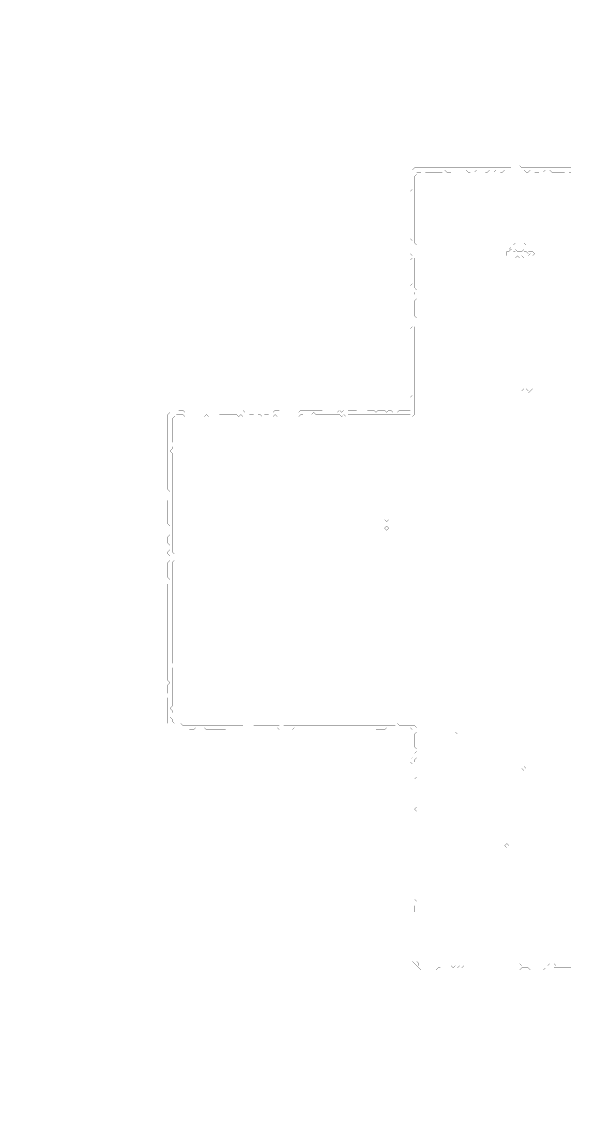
# Model space of a CAD drawing. Header units: metres. Extents: x 0 to 5069, y -5069 to 0.
# Drawn here: x 0 to 2535, y -5069 to 0 of the extents above; entities that cross this region are included whole.
import ezdxf

# ---------------------------------------------------------------- set-up
doc = ezdxf.new("R2010")
doc.units = ezdxf.units.M
doc.layers.add('conductor', color=1, linetype='Continuous')
doc.layers.add('substrate', color=5, linetype='Continuous')

msp = doc.modelspace()

# ---------------------------------------------------------------- linework, layer by layer
at = {"layer": 'conductor', "const_width": 0.5}
msp.add_lwpolyline([(2539.5, -694.4), (2529.6, -694.4), (2519.7, -684.5), (2509.7, -694.4), (2499.8, -694.4), (2489.9, -694.4), (2480, -694.4), (2470.1, -694.4), (2460.1, -694.4), (2450.2, -694.4), (2440.3, -684.5), (2430.4, -684.5), (2420.5, -684.5), (2410.5, -694.4), (2400.6, -684.5), (2390.7, -694.4), (2380.8, -694.4), (2370.9, -694.4), (2360.9, -684.5), (2351, -684.5), (2341.1, -694.4), (2331.2, -694.4), (2321.3, -684.5), (2311.3, -684.5), (2301.4, -684.5), (2291.5, -684.5), (2281.6, -684.5), (2271.7, -684.5), (2261.7, -684.5), (2251.8, -684.5), (2241.9, -684.5), (2232, -684.5), (2222.1, -694.4), (2212.1, -694.4), (2202.2, -684.5), (2192.3, -684.5), (2182.4, -694.4), (2172.5, -684.5), (2162.5, -684.5), (2152.6, -694.4), (2142.7, -694.4), (2132.8, -684.5), (2122.9, -684.5), (2112.9, -684.5), (2103, -684.5), (2093.1, -694.4), (2083.2, -684.5), (2073.3, -694.4), (2063.3, -694.4), (2053.4, -684.5), (2043.5, -684.5), (2033.6, -684.5), (2023.7, -684.5), (2013.7, -684.5), (2003.8, -684.5), (1993.9, -684.5), (1984, -694.4), (1974.1, -694.4), (1964.1, -694.4), (1954.2, -684.5), (1944.3, -694.4), (1934.4, -694.4), (1924.5, -694.4), (1914.5, -694.4), (1904.6, -694.4), (1894.7, -694.4), (1884.8, -694.4), (1874.9, -694.4), (1864.9, -694.4), (1855, -684.5), (1845.1, -694.4), (1835.2, -694.4), (1825.3, -694.4), (1825.3, -704.3), (1815.3, -714.2), (1815.3, -724.2), (1815.3, -734.1), (1815.3, -744), (1815.3, -753.9), (1815.3, -763.8), (1815.3, -773.8), (1815.3, -783.7), (1815.3, -793.6), (1815.3, -803.5), (1815.3, -813.4), (1815.3, -823.4), (1815.3, -833.3), (1815.3, -843.2), (1815.3, -853.1), (1815.3, -863), (1815.3, -873), (1815.3, -882.9), (1815.3, -892.8), (1815.3, -902.7), (1815.3, -912.6), (1815.3, -922.6), (1815.3, -932.5), (1815.3, -942.4), (1815.3, -952.3), (1815.3, -962.2), (1815.3, -972.2), (1815.3, -982.1), (1815.3, -992), (1815.3, -1001.9), (1815.3, -1011.8), (1815.3, -1021.8), (1825.3, -1031.7), (1825.3, -1041.6), (1825.3, -1051.5), (1825.3, -1061.4), (1825.3, -1071.4), (1825.3, -1081.3), (1815.3, -1091.2), (1815.3, -1101.1), (1815.3, -1111), (1815.3, -1121), (1815.3, -1130.9), (1815.3, -1140.8), (1815.3, -1150.7), (1815.3, -1160.6), (1815.3, -1170.6), (1815.3, -1180.5), (1815.3, -1190.4), (1815.3, -1200.3), (1815.3, -1210.2), (1815.3, -1220.2), (1815.3, -1230.1), (1825.3, -1240), (1815.3, -1249.9), (1815.3, -1259.8), (1825.3, -1269.8), (1825.3, -1279.7), (1815.3, -1289.6), (1815.3, -1299.5), (1815.3, -1309.4), (1815.3, -1319.3), (1815.3, -1329.3), (1815.3, -1339.2), (1815.3, -1349.1), (1815.3, -1359), (1825.3, -1368.9), (1825.3, -1378.9), (1825.3, -1388.8), (1825.3, -1398.7), (1815.3, -1408.6), (1815.3, -1418.5), (1815.3, -1428.5), (1815.3, -1438.4), (1815.3, -1448.3), (1815.3, -1458.2), (1815.3, -1468.1), (1815.3, -1478.1), (1815.3, -1488), (1815.3, -1497.9), (1815.3, -1507.8), (1815.3, -1517.7), (1815.3, -1527.7), (1815.3, -1537.6), (1815.3, -1547.5), (1815.3, -1557.4), (1815.3, -1567.3), (1815.3, -1577.3), (1815.3, -1587.2), (1815.3, -1597.1), (1815.3, -1607), (1815.3, -1616.9), (1815.3, -1626.9), (1815.3, -1636.8), (1815.3, -1646.7), (1815.3, -1656.6), (1815.3, -1666.5), (1815.3, -1676.5), (1815.3, -1686.4), (1815.3, -1696.3), (1815.3, -1706.2), (1815.3, -1716.1), (1815.3, -1726.1), (1815.3, -1736), (1815.3, -1745.9), (1815.3, -1755.8), (1815.3, -1765.7), (1815.3, -1775.7), (1815.3, -1785.6), (1815.3, -1795.5), (1815.3, -1805.4), (1815.3, -1815.3), (1805.4, -1825.3), (1795.5, -1815.3), (1785.6, -1815.3), (1775.7, -1815.3), (1765.7, -1815.3), (1755.8, -1815.3), (1745.9, -1815.3), (1736, -1815.3), (1726.1, -1815.3), (1716.1, -1815.3), (1706.2, -1815.3), (1696.3, -1815.3), (1686.4, -1815.3), (1676.5, -1815.3), (1666.5, -1815.3), (1656.6, -1815.3), (1646.7, -1815.3), (1636.8, -1815.3), (1626.9, -1815.3), (1616.9, -1815.3), (1607, -1815.3), (1597.1, -1815.3), (1587.2, -1815.3), (1577.3, -1815.3), (1567.3, -1815.3), (1557.4, -1815.3), (1547.5, -1815.3), (1537.6, -1815.3), (1527.7, -1815.3), (1517.7, -1815.3), (1507.8, -1815.3), (1497.9, -1825.3), (1488, -1815.3), (1478.1, -1825.3), (1468.1, -1815.3), (1458.2, -1815.3), (1448.3, -1815.3), (1438.4, -1815.3), (1428.5, -1815.3), (1418.5, -1815.3), (1408.6, -1815.3), (1398.7, -1815.3), (1388.8, -1815.3), (1378.9, -1815.3), (1368.9, -1815.3), (1359, -1815.3), (1349.1, -1805.4), (1339.2, -1815.3), (1329.3, -1805.4), (1319.3, -1815.3), (1309.4, -1805.4), (1299.5, -1815.3), (1289.6, -1815.3), (1279.7, -1825.3), (1269.8, -1825.3), (1259.8, -1825.3), (1249.9, -1825.3), (1240, -1825.3), (1230.1, -1815.3), (1220.2, -1825.3), (1210.2, -1815.3), (1200.3, -1825.3), (1190.4, -1815.3), (1180.5, -1825.3), (1170.6, -1815.3), (1160.6, -1825.3), (1150.7, -1825.3), (1140.8, -1815.3), (1130.9, -1815.3), (1121, -1815.3), (1111, -1825.3), (1101.1, -1815.3), (1091.2, -1815.3), (1081.3, -1825.3), (1071.4, -1815.3), (1061.4, -1815.3), (1051.5, -1815.3), (1041.6, -1825.3), (1031.7, -1825.3), (1021.8, -1825.3), (1011.8, -1815.3), (1001.9, -1825.3), (992, -1815.3), (982.1, -1815.3), (972.2, -1815.3), (962.2, -1815.3), (952.3, -1815.3), (942.4, -1815.3), (932.5, -1815.3), (922.6, -1815.3), (912.6, -1815.3), (902.7, -1825.3), (892.8, -1815.3), (882.9, -1825.3), (873, -1825.3), (863, -1825.3), (853.1, -1815.3), (843.2, -1825.3), (833.3, -1825.3), (823.4, -1825.3), (813.4, -1825.3), (803.5, -1825.3), (793.6, -1825.3), (783.7, -1825.3), (773.8, -1825.3), (763.8, -1825.3), (753.9, -1825.3), (744, -1815.3), (734.1, -1815.3), (724.2, -1815.3), (714.2, -1815.3), (704.3, -1825.3), (694.4, -1835.2), (694.4, -1845.1), (694.4, -1855), (694.4, -1864.9), (694.4, -1874.9), (694.4, -1884.8), (694.4, -1894.7), (694.4, -1904.6), (694.4, -1914.5), (694.4, -1924.5), (694.4, -1934.4), (694.4, -1944.3), (684.5, -1954.2), (694.4, -1964.1), (694.4, -1974.1), (684.5, -1984), (694.4, -1993.9), (694.4, -2003.8), (694.4, -2013.7), (694.4, -2023.7), (694.4, -2033.6), (694.4, -2043.5), (694.4, -2053.4), (694.4, -2063.3), (694.4, -2073.3), (694.4, -2083.2), (694.4, -2093.1), (694.4, -2103), (694.4, -2112.9), (694.4, -2122.9), (694.4, -2132.8), (694.4, -2142.7), (694.4, -2152.6), (694.4, -2162.5), (694.4, -2172.5), (694.4, -2182.4), (694.4, -2192.3), (694.4, -2202.2), (694.4, -2212.1), (694.4, -2222.1), (694.4, -2232), (694.4, -2241.9), (694.4, -2251.8), (694.4, -2261.7), (694.4, -2271.7), (694.4, -2281.6), (694.4, -2291.5), (694.4, -2301.4), (694.4, -2311.3), (694.4, -2321.3), (694.4, -2331.2), (694.4, -2341.1), (694.4, -2351), (694.4, -2360.9), (694.4, -2370.9), (694.4, -2380.8), (694.4, -2390.7), (694.4, -2400.6), (694.4, -2410.5), (694.4, -2420.5), (694.4, -2430.4), (694.4, -2440.3), (694.4, -2450.2), (704.3, -2460.1), (704.3, -2470.1), (704.3, -2480), (704.3, -2489.9), (694.4, -2499.8), (694.4, -2509.7), (694.4, -2519.7), (694.4, -2529.6), (694.4, -2539.5), (694.4, -2549.4), (694.4, -2559.3), (694.4, -2569.3), (694.4, -2579.2), (694.4, -2589.1), (694.4, -2599), (694.4, -2608.9), (694.4, -2618.9), (694.4, -2628.8), (694.4, -2638.7), (694.4, -2648.6), (694.4, -2658.5), (694.4, -2668.5), (694.4, -2678.4), (694.4, -2688.3), (694.4, -2698.2), (694.4, -2708.1), (694.4, -2718.1), (694.4, -2728), (694.4, -2737.9), (694.4, -2747.8), (694.4, -2757.7), (694.4, -2767.7), (694.4, -2777.6), (694.4, -2787.5), (694.4, -2797.4), (694.4, -2807.3), (694.4, -2817.3), (694.4, -2827.2), (694.4, -2837.1), (694.4, -2847), (694.4, -2856.9), (694.4, -2866.9), (694.4, -2876.8), (694.4, -2886.7), (694.4, -2896.6), (694.4, -2906.5), (694.4, -2916.5), (694.4, -2926.4), (694.4, -2936.3), (694.4, -2946.2), (694.4, -2956.1), (694.4, -2966.1), (684.5, -2976), (694.4, -2985.9), (694.4, -2995.8), (694.4, -3005.7), (694.4, -3015.7), (694.4, -3025.6), (694.4, -3035.5), (694.4, -3045.4), (694.4, -3055.3), (694.4, -3065.3), (694.4, -3075.2), (694.4, -3085.1), (694.4, -3095), (694.4, -3104.9), (694.4, -3114.9), (694.4, -3124.8), (694.4, -3134.7), (694.4, -3144.6), (694.4, -3154.5), (694.4, -3164.5), (684.5, -3174.4), (694.4, -3184.3), (694.4, -3194.2), (684.5, -3204.1), (684.5, -3214.1), (694.4, -3224), (694.4, -3233.9), (704.3, -3243.8), (714.2, -3243.8), (724.2, -3243.8), (734.1, -3243.8), (744, -3253.7), (753.9, -3253.7), (763.8, -3253.7), (773.8, -3253.7), (783.7, -3253.7), (793.6, -3253.7), (803.5, -3253.7), (813.4, -3253.7), (823.4, -3253.7), (833.3, -3253.7), (843.2, -3253.7), (853.1, -3253.7), (863, -3253.7), (873, -3253.7), (882.9, -3253.7), (892.8, -3253.7), (902.7, -3253.7), (912.6, -3253.7), (922.6, -3253.7), (932.5, -3253.7), (942.4, -3253.7), (952.3, -3253.7), (962.2, -3253.7), (972.2, -3253.7), (982.1, -3253.7), (992, -3253.7), (1001.9, -3253.7), (1011.8, -3253.7), (1021.8, -3253.7), (1031.7, -3243.8), (1041.6, -3243.8), (1051.5, -3243.8), (1061.4, -3243.8), (1071.4, -3253.7), (1081.3, -3253.7), (1091.2, -3253.7), (1101.1, -3253.7), (1111, -3253.7), (1121, -3253.7), (1130.9, -3253.7), (1140.8, -3253.7), (1150.7, -3253.7), (1160.6, -3253.7), (1170.6, -3253.7), (1180.5, -3253.7), (1190.4, -3253.7), (1200.3, -3243.8), (1210.2, -3253.7), (1220.2, -3253.7), (1230.1, -3253.7), (1240, -3253.7), (1249.9, -3253.7), (1259.8, -3253.7), (1269.8, -3253.7), (1279.7, -3253.7), (1289.6, -3253.7), (1299.5, -3253.7), (1309.4, -3253.7), (1319.3, -3253.7), (1329.3, -3253.7), (1339.2, -3253.7), (1349.1, -3253.7), (1359, -3253.7), (1368.9, -3253.7), (1378.9, -3253.7), (1388.8, -3253.7), (1398.7, -3253.7), (1408.6, -3253.7), (1418.5, -3253.7), (1428.5, -3253.7), (1438.4, -3253.7), (1448.3, -3253.7), (1458.2, -3253.7), (1468.1, -3253.7), (1478.1, -3253.7), (1488, -3253.7), (1497.9, -3253.7), (1507.8, -3253.7), (1517.7, -3253.7), (1527.7, -3253.7), (1537.6, -3253.7), (1547.5, -3253.7), (1557.4, -3253.7), (1567.3, -3253.7), (1577.3, -3253.7), (1587.2, -3253.7), (1597.1, -3253.7), (1607, -3253.7), (1616.9, -3253.7), (1626.9, -3253.7), (1636.8, -3253.7), (1646.7, -3253.7), (1656.6, -3253.7), (1666.5, -3253.7), (1676.5, -3253.7), (1686.4, -3253.7), (1696.3, -3253.7), (1706.2, -3253.7), (1716.1, -3253.7), (1726.1, -3253.7), (1736, -3243.8), (1745.9, -3253.7), (1755.8, -3253.7), (1765.7, -3253.7), (1775.7, -3253.7), (1785.6, -3253.7), (1795.5, -3253.7), (1805.4, -3253.7), (1815.3, -3253.7), (1825.3, -3263.7), (1825.3, -3273.6), (1825.3, -3283.5), (1815.3, -3293.4), (1815.3, -3303.3), (1815.3, -3313.3), (1815.3, -3323.2), (1815.3, -3333.1), (1815.3, -3343), (1815.3, -3352.9), (1825.3, -3362.9), (1825.3, -3372.8), (1815.3, -3382.7), (1825.3, -3392.6), (1825.3, -3402.5), (1815.3, -3412.5), (1815.3, -3422.4), (1825.3, -3432.3), (1825.3, -3442.2), (1825.3, -3452.1), (1825.3, -3462.1), (1825.3, -3472), (1825.3, -3481.9), (1825.3, -3491.8), (1815.3, -3501.7), (1825.3, -3511.7), (1825.3, -3521.6), (1825.3, -3531.5), (1825.3, -3541.4), (1825.3, -3551.3), (1825.3, -3561.3), (1825.3, -3571.2), (1825.3, -3581.1), (1825.3, -3591), (1825.3, -3600.9), (1825.3, -3610.9), (1825.3, -3620.8), (1825.3, -3630.7), (1815.3, -3640.6), (1825.3, -3650.5), (1825.3, -3660.5), (1825.3, -3670.4), (1825.3, -3680.3), (1825.3, -3690.2), (1825.3, -3700.1), (1825.3, -3710.1), (1825.3, -3720), (1825.3, -3729.9), (1825.3, -3739.8), (1825.3, -3749.7), (1825.3, -3759.7), (1825.3, -3769.6), (1825.3, -3779.5), (1825.3, -3789.4), (1825.3, -3799.3), (1825.3, -3809.2), (1825.3, -3819.2), (1825.3, -3829.1), (1825.3, -3839), (1825.3, -3848.9), (1825.3, -3858.8), (1825.3, -3868.8), (1825.3, -3878.7), (1825.3, -3888.6), (1825.3, -3898.5), (1825.3, -3908.4), (1825.3, -3918.4), (1825.3, -3928.3), (1825.3, -3938.2), (1825.3, -3948.1), (1825.3, -3958), (1825.3, -3968), (1825.3, -3977.9), (1825.3, -3987.8), (1825.3, -3997.7), (1825.3, -4007.6), (1825.3, -4017.6), (1825.3, -4027.5), (1825.3, -4037.4), (1825.3, -4047.3), (1815.3, -4057.2), (1825.3, -4067.2), (1825.3, -4077.1), (1815.3, -4087), (1815.3, -4096.9), (1815.3, -4106.8), (1815.3, -4116.8), (1825.3, -4126.7), (1825.3, -4136.6), (1825.3, -4146.5), (1825.3, -4156.4), (1825.3, -4166.4), (1825.3, -4176.3), (1825.3, -4186.2), (1825.3, -4196.1), (1825.3, -4206), (1825.3, -4216), (1825.3, -4225.9), (1825.3, -4235.8), (1825.3, -4245.7), (1825.3, -4255.6), (1825.3, -4265.6), (1825.3, -4275.5), (1825.3, -4285.4), (1825.3, -4295.3), (1825.3, -4305.2), (1825.3, -4315.2), (1825.3, -4325.1), (1835.2, -4335), (1825.3, -4344.9), (1835.2, -4354.8), (1835.2, -4364.8), (1845.1, -4364.8), (1855, -4364.8), (1864.9, -4364.8), (1874.9, -4364.8), (1884.8, -4364.8), (1894.7, -4364.8), (1904.6, -4364.8), (1914.5, -4364.8), (1924.5, -4364.8), (1934.4, -4364.8), (1944.3, -4364.8), (1954.2, -4364.8), (1964.1, -4364.8), (1974.1, -4364.8), (1984, -4364.8), (1993.9, -4374.7), (2003.8, -4364.8), (2013.7, -4374.7), (2023.7, -4364.8), (2033.6, -4374.7), (2043.5, -4364.8), (2053.4, -4374.7), (2063.3, -4364.8), (2073.3, -4374.7), (2083.2, -4364.8), (2093.1, -4364.8), (2103, -4364.8), (2112.9, -4364.8), (2122.9, -4364.8), (2132.8, -4364.8), (2142.7, -4364.8), (2152.6, -4364.8), (2162.5, -4364.8), (2172.5, -4364.8), (2182.4, -4364.8), (2192.3, -4364.8), (2202.2, -4364.8), (2212.1, -4364.8), (2222.1, -4364.8), (2232, -4364.8), (2241.9, -4364.8), (2251.8, -4364.8), (2261.7, -4364.8), (2271.7, -4364.8), (2281.6, -4364.8), (2291.5, -4364.8), (2301.4, -4354.8), (2311.3, -4364.8), (2321.3, -4364.8), (2331.2, -4364.8), (2341.1, -4364.8), (2351, -4364.8), (2360.9, -4364.8), (2370.9, -4364.8), (2380.8, -4364.8), (2390.7, -4364.8), (2400.6, -4364.8), (2410.5, -4364.8), (2420.5, -4364.8), (2430.4, -4364.8), (2440.3, -4354.8), (2450.2, -4364.8), (2460.1, -4354.8), (2470.1, -4364.8), (2480, -4354.8), (2489.9, -4354.8), (2499.8, -4354.8), (2509.7, -4354.8), (2519.7, -4354.8), (2529.6, -4354.8), (2539.5, -4354.8)], dxfattribs=at)
for points in [[(2251.8, -1051.5), (2261.7, -1041.6), (2271.7, -1051.5), (2281.6, -1051.5), (2291.5, -1061.4), (2301.4, -1061.4), (2311.3, -1061.4), (2321.3, -1051.5), (2331.2, -1051.5), (2341.1, -1061.4), (2351, -1061.4), (2360.9, -1061.4), (2370.9, -1071.4), (2360.9, -1081.3), (2351, -1081.3), (2341.1, -1091.2), (2331.2, -1091.2), (2321.3, -1091.2), (2311.3, -1081.3), (2301.4, -1091.2), (2291.5, -1081.3), (2281.6, -1091.2), (2271.7, -1091.2), (2261.7, -1091.2), (2251.8, -1091.2), (2241.9, -1091.2), (2232, -1081.3), (2232, -1071.4), (2232, -1061.4), (2241.9, -1051.5)], [(2271.7, -1031.7), (2281.6, -1021.8), (2291.5, -1031.7), (2281.6, -1041.6)], [(2311.3, -1031.7), (2321.3, -1021.8), (2331.2, -1031.7), (2321.3, -1041.6)], [(2271.7, -1666.5), (2281.6, -1656.6), (2291.5, -1666.5), (2281.6, -1676.5)], [(2311.3, -1666.5), (2321.3, -1656.6), (2331.2, -1666.5), (2321.3, -1676.5)], [(2311.3, -1696.3), (2321.3, -1686.4), (2331.2, -1686.4), (2341.1, -1696.3), (2351, -1706.2), (2341.1, -1716.1), (2331.2, -1716.1), (2321.3, -1716.1), (2311.3, -1716.1), (2301.4, -1716.1), (2291.5, -1716.1), (2281.6, -1716.1), (2271.7, -1716.1), (2261.7, -1716.1), (2251.8, -1716.1), (2241.9, -1716.1), (2232, -1706.2), (2241.9, -1696.3), (2251.8, -1696.3), (2261.7, -1696.3), (2271.7, -1696.3), (2281.6, -1696.3), (2291.5, -1696.3), (2301.4, -1696.3)], [(2351, -1706.2), (2360.9, -1696.3), (2370.9, -1706.2), (2360.9, -1716.1)], [(1676.5, -2301.4), (1686.4, -2291.5), (1696.3, -2301.4), (1686.4, -2311.3)], [(1676.5, -2341.1), (1686.4, -2331.2), (1696.3, -2341.1), (1686.4, -2351)], [(1993.9, -3293.4), (2003.8, -3283.5), (2013.7, -3293.4), (2003.8, -3303.3)], [(2311.3, -3452.1), (2321.3, -3442.2), (2331.2, -3452.1), (2321.3, -3462.1)], [(2232, -3809.2), (2241.9, -3799.3), (2251.8, -3809.2), (2241.9, -3819.2)]]:
    msp.add_lwpolyline(points, close=True, dxfattribs=at)
at = {"layer": 'substrate', "const_width": 0.5}
for points in [[(2539.5, 0), (2529.6, 0), (2519.7, 0), (2509.7, 0), (2499.8, 0), (2489.9, 0), (2480, 0), (2470.1, 0), (2460.1, 0), (2450.2, 0), (2440.3, 0), (2430.4, 0), (2420.5, 0), (2410.5, 0), (2400.6, 0), (2390.7, 0), (2380.8, 0), (2370.9, 0), (2360.9, 0), (2351, 0), (2341.1, 0), (2331.2, 0), (2321.3, 0), (2311.3, 0), (2301.4, 0), (2291.5, 0), (2281.6, 0), (2271.7, 0), (2261.7, 0), (2251.8, 0), (2241.9, 0), (2232, 0), (2222.1, 0), (2212.1, 0), (2202.2, 0), (2192.3, 0), (2182.4, 0), (2172.5, 0), (2162.5, 0), (2152.6, 0), (2142.7, 0), (2132.8, 0), (2122.9, 0), (2112.9, 0), (2103, 0), (2093.1, 0), (2083.2, 0), (2073.3, 0), (2063.3, 0), (2053.4, 0), (2043.5, 0), (2033.6, 0), (2023.7, 0), (2013.7, 0), (2003.8, 0), (1993.9, 0), (1984, 0), (1974.1, 0), (1964.1, 0), (1954.2, 0), (1944.3, 0), (1934.4, 0), (1924.5, 0), (1914.5, 0), (1904.6, 0), (1894.7, 0), (1884.8, 0), (1874.9, 0), (1864.9, 0), (1855, 0), (1845.1, 0), (1835.2, 0), (1825.3, 0), (1815.3, 0), (1805.4, 0), (1795.5, 0), (1785.6, 0), (1775.7, 0), (1765.7, 0), (1755.8, 0), (1745.9, 0), (1736, 0), (1726.1, 0), (1716.1, 0), (1706.2, 0), (1696.3, 0), (1686.4, 0), (1676.5, 0), (1666.5, 0), (1656.6, 0), (1646.7, 0), (1636.8, 0), (1626.9, 0), (1616.9, 0), (1607, 0), (1597.1, 0), (1587.2, 0), (1577.3, 0), (1567.3, 0), (1557.4, 0), (1547.5, 0), (1537.6, 0), (1527.7, 0), (1517.7, 0), (1507.8, 0), (1497.9, 0), (1488, 0), (1478.1, 0), (1468.1, 0), (1458.2, 0), (1448.3, 0), (1438.4, 0), (1428.5, 0), (1418.5, 0), (1408.6, 0), (1398.7, 0), (1388.8, 0), (1378.9, 0), (1368.9, 0), (1359, 0), (1349.1, 0), (1339.2, 0), (1329.3, 0), (1319.3, 0), (1309.4, 0), (1299.5, 0), (1289.6, 0), (1279.7, 0), (1269.8, 0), (1259.8, 0), (1249.9, 0), (1240, 0), (1230.1, 0), (1220.2, 0), (1210.2, 0), (1200.3, 0), (1190.4, 0), (1180.5, 0), (1170.6, 0), (1160.6, 0), (1150.7, 0), (1140.8, 0), (1130.9, 0), (1121, 0), (1111, 0), (1101.1, 0), (1091.2, 0), (1081.3, 0), (1071.4, 0), (1061.4, 0), (1051.5, 0), (1041.6, 0), (1031.7, 0), (1021.8, 0), (1011.8, 0), (1001.9, 0), (992, 0), (982.1, 0), (972.2, 0), (962.2, 0), (952.3, 0), (942.4, 0), (932.5, 0), (922.6, 0), (912.6, 0), (902.7, 0), (892.8, 0), (882.9, 0), (873, 0), (863, 0), (853.1, 0), (843.2, 0), (833.3, 0), (823.4, 0), (813.4, 0), (803.5, 0), (793.6, 0), (783.7, 0), (773.8, 0), (763.8, 0), (753.9, 0), (744, 0), (734.1, 0), (724.2, 0), (714.2, 0), (704.3, 0), (694.4, 0), (684.5, 0), (674.6, 0), (664.6, 0), (654.7, 0), (644.8, 0), (634.9, 0), (625, 0), (615, 0), (605.1, 0), (595.2, 0), (585.3, 0), (575.4, 0), (565.4, 0), (555.5, 0), (545.6, 0), (535.7, 0), (525.8, 0), (515.8, 0), (505.9, 0), (496, 0), (486.1, 0), (476.2, 0), (466.2, 0), (456.3, 0), (446.4, 0), (436.5, 0), (426.6, 0), (416.6, 0), (406.7, 0), (396.8, 0), (386.9, 0), (377, 0), (367, 0), (357.1, 0), (347.2, 0), (337.3, 0), (327.4, 0), (317.4, 0), (307.5, 0), (297.6, 0), (287.7, 0), (277.8, 0), (267.8, 0), (257.9, 0), (248, 0), (238.1, 0), (228.2, 0), (218.2, 0), (208.3, 0), (198.4, 0), (188.5, 0), (178.6, 0), (168.6, 0), (158.7, 0), (148.8, 0), (138.9, 0), (129, 0), (119, 0), (109.1, 0), (99.2, 0), (89.3, 0), (79.4, 0), (69.4, 0), (59.5, 0), (49.6, 0), (39.7, 0), (29.8, 0), (19.8, 0), (9.9, 0), (0, 0), (0, -9.9), (0, -19.8), (0, -29.8), (0, -39.7), (0, -49.6), (0, -59.5), (0, -69.4), (0, -79.4), (0, -89.3), (0, -99.2), (0, -109.1), (0, -119), (0, -129), (0, -138.9), (0, -148.8), (0, -158.7), (0, -168.6), (0, -178.6), (0, -188.5), (0, -198.4), (0, -208.3), (0, -218.2), (0, -228.2), (0, -238.1), (0, -248), (0, -257.9), (0, -267.8), (0, -277.8), (0, -287.7), (0, -297.6), (0, -307.5), (0, -317.4), (0, -327.4), (0, -337.3), (0, -347.2), (0, -357.1), (0, -367), (0, -377), (0, -386.9), (0, -396.8), (0, -406.7), (0, -416.6), (0, -426.6), (0, -436.5), (0, -446.4), (0, -456.3), (0, -466.2), (0, -476.2), (0, -486.1), (0, -496), (0, -505.9), (0, -515.8), (0, -525.8), (0, -535.7), (0, -545.6), (0, -555.5), (0, -565.4), (0, -575.4), (0, -585.3), (0, -595.2), (0, -605.1), (0, -615), (0, -625), (0, -634.9), (0, -644.8), (0, -654.7), (0, -664.6), (0, -674.6), (0, -684.5), (0, -694.4), (0, -704.3), (0, -714.2), (0, -724.2), (0, -734.1), (0, -744), (0, -753.9), (0, -763.8), (0, -773.8), (0, -783.7), (0, -793.6), (0, -803.5), (0, -813.4), (0, -823.4), (0, -833.3), (0, -843.2), (0, -853.1), (0, -863), (0, -873), (0, -882.9), (0, -892.8), (0, -902.7), (0, -912.6), (0, -922.6), (0, -932.5), (0, -942.4), (0, -952.3), (0, -962.2), (0, -972.2), (0, -982.1), (0, -992), (0, -1001.9), (0, -1011.8), (0, -1021.8), (0, -1031.7), (0, -1041.6), (0, -1051.5), (0, -1061.4), (0, -1071.4), (0, -1081.3), (0, -1091.2), (0, -1101.1), (0, -1111), (0, -1121), (0, -1130.9), (0, -1140.8), (0, -1150.7), (0, -1160.6), (0, -1170.6), (0, -1180.5), (0, -1190.4), (0, -1200.3), (0, -1210.2), (0, -1220.2), (0, -1230.1), (0, -1240), (0, -1249.9), (0, -1259.8), (0, -1269.8), (0, -1279.7), (0, -1289.6), (0, -1299.5), (0, -1309.4), (0, -1319.3), (0, -1329.3), (0, -1339.2), (0, -1349.1), (0, -1359), (0, -1368.9), (0, -1378.9), (0, -1388.8), (0, -1398.7), (0, -1408.6), (0, -1418.5), (0, -1428.5), (0, -1438.4), (0, -1448.3), (0, -1458.2), (0, -1468.1), (0, -1478.1), (0, -1488), (0, -1497.9), (0, -1507.8), (0, -1517.7), (0, -1527.7), (0, -1537.6), (0, -1547.5), (0, -1557.4), (0, -1567.3), (0, -1577.3), (0, -1587.2), (0, -1597.1), (0, -1607), (0, -1616.9), (0, -1626.9), (0, -1636.8), (0, -1646.7), (0, -1656.6), (0, -1666.5), (0, -1676.5), (0, -1686.4), (0, -1696.3), (0, -1706.2), (0, -1716.1), (0, -1726.1), (0, -1736), (0, -1745.9), (0, -1755.8), (0, -1765.7), (0, -1775.7), (0, -1785.6), (0, -1795.5), (0, -1805.4), (0, -1815.3), (0, -1825.3), (0, -1835.2), (0, -1845.1), (0, -1855), (0, -1864.9), (0, -1874.9), (0, -1884.8), (0, -1894.7), (0, -1904.6), (0, -1914.5), (0, -1924.5), (0, -1934.4), (0, -1944.3), (0, -1954.2), (0, -1964.1), (0, -1974.1), (0, -1984), (0, -1993.9), (0, -2003.8), (0, -2013.7), (0, -2023.7), (0, -2033.6), (0, -2043.5), (0, -2053.4), (0, -2063.3), (0, -2073.3), (0, -2083.2), (0, -2093.1), (0, -2103), (0, -2112.9), (0, -2122.9), (0, -2132.8), (0, -2142.7), (0, -2152.6), (0, -2162.5), (0, -2172.5), (0, -2182.4), (0, -2192.3), (0, -2202.2), (0, -2212.1), (0, -2222.1), (0, -2232), (0, -2241.9), (0, -2251.8), (0, -2261.7), (0, -2271.7), (0, -2281.6), (0, -2291.5), (0, -2301.4), (0, -2311.3), (0, -2321.3), (0, -2331.2), (0, -2341.1), (0, -2351), (0, -2360.9), (0, -2370.9), (0, -2380.8), (0, -2390.7), (0, -2400.6), (0, -2410.5), (0, -2420.5), (0, -2430.4), (0, -2440.3), (0, -2450.2), (0, -2460.1), (0, -2470.1), (0, -2480), (0, -2489.9), (0, -2499.8), (0, -2509.7), (0, -2519.7), (0, -2529.6), (0, -2539.5), (0, -2549.4), (0, -2559.3), (0, -2569.3), (0, -2579.2), (0, -2589.1), (0, -2599), (0, -2608.9), (0, -2618.9), (0, -2628.8), (0, -2638.7), (0, -2648.6), (0, -2658.5), (0, -2668.5), (0, -2678.4), (0, -2688.3), (0, -2698.2), (0, -2708.1), (0, -2718.1), (0, -2728), (0, -2737.9), (0, -2747.8), (0, -2757.7), (0, -2767.7), (0, -2777.6), (0, -2787.5), (0, -2797.4), (0, -2807.3), (0, -2817.3), (0, -2827.2), (0, -2837.1), (0, -2847), (0, -2856.9), (0, -2866.9), (0, -2876.8), (0, -2886.7), (0, -2896.6), (0, -2906.5), (0, -2916.5), (0, -2926.4), (0, -2936.3), (0, -2946.2), (0, -2956.1), (0, -2966.1), (0, -2976), (0, -2985.9), (0, -2995.8), (0, -3005.7), (0, -3015.7), (0, -3025.6), (0, -3035.5), (0, -3045.4), (0, -3055.3), (0, -3065.3), (0, -3075.2), (0, -3085.1), (0, -3095), (0, -3104.9), (0, -3114.9), (0, -3124.8), (0, -3134.7), (0, -3144.6), (0, -3154.5), (0, -3164.5), (0, -3174.4), (0, -3184.3), (0, -3194.2), (0, -3204.1), (0, -3214.1), (0, -3224), (0, -3233.9), (0, -3243.8), (0, -3253.7), (0, -3263.7), (0, -3273.6), (0, -3283.5), (0, -3293.4), (0, -3303.3), (0, -3313.3), (0, -3323.2), (0, -3333.1), (0, -3343), (0, -3352.9), (0, -3362.9), (0, -3372.8), (0, -3382.7), (0, -3392.6), (0, -3402.5), (0, -3412.5), (0, -3422.4), (0, -3432.3), (0, -3442.2), (0, -3452.1), (0, -3462.1), (0, -3472), (0, -3481.9), (0, -3491.8), (0, -3501.7), (0, -3511.7), (0, -3521.6), (0, -3531.5), (0, -3541.4), (0, -3551.3), (0, -3561.3), (0, -3571.2), (0, -3581.1), (0, -3591), (0, -3600.9), (0, -3610.9), (0, -3620.8), (0, -3630.7), (0, -3640.6), (0, -3650.5), (0, -3660.5), (0, -3670.4), (0, -3680.3), (0, -3690.2), (0, -3700.1), (0, -3710.1), (0, -3720), (0, -3729.9), (0, -3739.8), (0, -3749.7), (0, -3759.7), (0, -3769.6), (0, -3779.5), (0, -3789.4), (0, -3799.3), (0, -3809.2), (0, -3819.2), (0, -3829.1), (0, -3839), (0, -3848.9), (0, -3858.8), (0, -3868.8), (0, -3878.7), (0, -3888.6), (0, -3898.5), (0, -3908.4), (0, -3918.4), (0, -3928.3), (0, -3938.2), (0, -3948.1), (0, -3958), (0, -3968), (0, -3977.9), (0, -3987.8), (0, -3997.7), (0, -4007.6), (0, -4017.6), (0, -4027.5), (0, -4037.4), (0, -4047.3), (0, -4057.2), (0, -4067.2), (0, -4077.1), (0, -4087), (0, -4096.9), (0, -4106.8), (0, -4116.8), (0, -4126.7), (0, -4136.6), (0, -4146.5), (0, -4156.4), (0, -4166.4), (0, -4176.3), (0, -4186.2), (0, -4196.1), (0, -4206), (0, -4216), (0, -4225.9), (0, -4235.8), (0, -4245.7), (0, -4255.6), (0, -4265.6), (0, -4275.5), (0, -4285.4), (0, -4295.3), (0, -4305.2), (0, -4315.2), (0, -4325.1), (0, -4335), (0, -4344.9), (0, -4354.8), (0, -4364.8), (0, -4374.7), (0, -4384.6), (0, -4394.5), (0, -4404.4), (0, -4414.4), (0, -4424.3), (0, -4434.2), (0, -4444.1), (0, -4454), (0, -4464), (0, -4473.9), (0, -4483.8), (0, -4493.7), (0, -4503.6), (0, -4513.6), (0, -4523.5), (0, -4533.4), (0, -4543.3), (0, -4553.2), (0, -4563.2), (0, -4573.1), (0, -4583), (0, -4592.9), (0, -4602.8), (0, -4612.8), (0, -4622.7), (0, -4632.6), (0, -4642.5), (0, -4652.4), (0, -4662.4), (0, -4672.3), (0, -4682.2), (0, -4692.1), (0, -4702), (0, -4712), (0, -4721.9), (0, -4731.8), (0, -4741.7), (0, -4751.6), (0, -4761.6), (0, -4771.5), (0, -4781.4), (0, -4791.3), (0, -4801.2), (0, -4811.2), (0, -4821.1), (0, -4831), (0, -4840.9), (0, -4850.8), (0, -4860.8), (0, -4870.7), (0, -4880.6), (0, -4890.5), (0, -4900.4), (0, -4910.4), (0, -4920.3), (0, -4930.2), (0, -4940.1), (0, -4950), (0, -4960), (0, -4969.9), (0, -4979.8), (0, -4989.7), (0, -4999.6), (0, -5009.6), (0, -5019.5), (0, -5029.4), (0, -5039.3), (0, -5049.2), (0, -5059.2), (0, -5069.1), (9.9, -5069.1), (19.8, -5069.1), (29.8, -5069.1), (39.7, -5069.1), (49.6, -5069.1), (59.5, -5069.1), (69.4, -5069.1), (79.4, -5069.1), (89.3, -5069.1), (99.2, -5069.1), (109.1, -5069.1), (119, -5069.1), (129, -5069.1), (138.9, -5069.1), (148.8, -5069.1), (158.7, -5069.1), (168.6, -5069.1), (178.6, -5069.1), (188.5, -5069.1), (198.4, -5069.1), (208.3, -5069.1), (218.2, -5069.1), (228.2, -5069.1), (238.1, -5069.1), (248, -5069.1), (257.9, -5069.1), (267.8, -5069.1), (277.8, -5069.1), (287.7, -5069.1), (297.6, -5069.1), (307.5, -5069.1), (317.4, -5069.1), (327.4, -5069.1), (337.3, -5069.1), (347.2, -5069.1), (357.1, -5069.1), (367, -5069.1), (377, -5069.1), (386.9, -5069.1), (396.8, -5069.1), (406.7, -5069.1), (416.6, -5069.1), (426.6, -5069.1), (436.5, -5069.1), (446.4, -5069.1), (456.3, -5069.1), (466.2, -5069.1), (476.2, -5069.1), (486.1, -5069.1), (496, -5069.1), (505.9, -5069.1), (515.8, -5069.1), (525.8, -5069.1), (535.7, -5069.1), (545.6, -5069.1), (555.5, -5069.1), (565.4, -5069.1), (575.4, -5069.1), (585.3, -5069.1), (595.2, -5069.1), (605.1, -5069.1), (615, -5069.1), (625, -5069.1), (634.9, -5069.1), (644.8, -5069.1), (654.7, -5069.1), (664.6, -5069.1), (674.6, -5069.1), (684.5, -5069.1), (694.4, -5069.1), (704.3, -5069.1), (714.2, -5069.1), (724.2, -5069.1), (734.1, -5069.1), (744, -5069.1), (753.9, -5069.1), (763.8, -5069.1), (773.8, -5069.1), (783.7, -5069.1), (793.6, -5069.1), (803.5, -5069.1), (813.4, -5069.1), (823.4, -5069.1), (833.3, -5069.1), (843.2, -5069.1), (853.1, -5069.1), (863, -5069.1), (873, -5069.1), (882.9, -5069.1), (892.8, -5069.1), (902.7, -5069.1), (912.6, -5069.1), (922.6, -5069.1), (932.5, -5069.1), (942.4, -5069.1), (952.3, -5069.1), (962.2, -5069.1), (972.2, -5069.1), (982.1, -5069.1), (992, -5069.1), (1001.9, -5069.1), (1011.8, -5069.1), (1021.8, -5069.1), (1031.7, -5069.1), (1041.6, -5069.1), (1051.5, -5069.1), (1061.4, -5069.1), (1071.4, -5069.1), (1081.3, -5069.1), (1091.2, -5069.1), (1101.1, -5069.1), (1111, -5069.1), (1121, -5069.1), (1130.9, -5069.1), (1140.8, -5069.1), (1150.7, -5069.1), (1160.6, -5069.1), (1170.6, -5069.1), (1180.5, -5069.1), (1190.4, -5069.1), (1200.3, -5069.1), (1210.2, -5069.1), (1220.2, -5069.1), (1230.1, -5069.1), (1240, -5069.1), (1249.9, -5069.1), (1259.8, -5069.1), (1269.8, -5069.1), (1279.7, -5069.1), (1289.6, -5069.1), (1299.5, -5069.1), (1309.4, -5069.1), (1319.3, -5069.1), (1329.3, -5069.1), (1339.2, -5069.1), (1349.1, -5069.1), (1359, -5069.1), (1368.9, -5069.1), (1378.9, -5069.1), (1388.8, -5069.1), (1398.7, -5069.1), (1408.6, -5069.1), (1418.5, -5069.1), (1428.5, -5069.1), (1438.4, -5069.1), (1448.3, -5069.1), (1458.2, -5069.1), (1468.1, -5069.1), (1478.1, -5069.1), (1488, -5069.1), (1497.9, -5069.1), (1507.8, -5069.1), (1517.7, -5069.1), (1527.7, -5069.1), (1537.6, -5069.1), (1547.5, -5069.1), (1557.4, -5069.1), (1567.3, -5069.1), (1577.3, -5069.1), (1587.2, -5069.1), (1597.1, -5069.1), (1607, -5069.1), (1616.9, -5069.1), (1626.9, -5069.1), (1636.8, -5069.1), (1646.7, -5069.1), (1656.6, -5069.1), (1666.5, -5069.1), (1676.5, -5069.1), (1686.4, -5069.1), (1696.3, -5069.1), (1706.2, -5069.1), (1716.1, -5069.1), (1726.1, -5069.1), (1736, -5069.1), (1745.9, -5069.1), (1755.8, -5069.1), (1765.7, -5069.1), (1775.7, -5069.1), (1785.6, -5069.1), (1795.5, -5069.1), (1805.4, -5069.1), (1815.3, -5069.1), (1825.3, -5069.1), (1835.2, -5069.1), (1845.1, -5069.1), (1855, -5069.1), (1864.9, -5069.1), (1874.9, -5069.1), (1884.8, -5069.1), (1894.7, -5069.1), (1904.6, -5069.1), (1914.5, -5069.1), (1924.5, -5069.1), (1934.4, -5069.1), (1944.3, -5069.1), (1954.2, -5069.1), (1964.1, -5069.1), (1974.1, -5069.1), (1984, -5069.1), (1993.9, -5069.1), (2003.8, -5069.1), (2013.7, -5069.1), (2023.7, -5069.1), (2033.6, -5069.1), (2043.5, -5069.1), (2053.4, -5069.1), (2063.3, -5069.1), (2073.3, -5069.1), (2083.2, -5069.1), (2093.1, -5069.1), (2103, -5069.1), (2112.9, -5069.1), (2122.9, -5069.1), (2132.8, -5069.1), (2142.7, -5069.1), (2152.6, -5069.1), (2162.5, -5069.1), (2172.5, -5069.1), (2182.4, -5069.1), (2192.3, -5069.1), (2202.2, -5069.1), (2212.1, -5069.1), (2222.1, -5069.1), (2232, -5069.1), (2241.9, -5069.1), (2251.8, -5069.1), (2261.7, -5069.1), (2271.7, -5069.1), (2281.6, -5069.1), (2291.5, -5069.1), (2301.4, -5069.1), (2311.3, -5069.1), (2321.3, -5069.1), (2331.2, -5069.1), (2341.1, -5069.1), (2351, -5069.1), (2360.9, -5069.1), (2370.9, -5069.1), (2380.8, -5069.1), (2390.7, -5069.1), (2400.6, -5069.1), (2410.5, -5069.1), (2420.5, -5069.1), (2430.4, -5069.1), (2440.3, -5069.1), (2450.2, -5069.1), (2460.1, -5069.1), (2470.1, -5069.1), (2480, -5069.1), (2489.9, -5069.1), (2499.8, -5069.1), (2509.7, -5069.1), (2519.7, -5069.1), (2529.6, -5069.1), (2539.5, -5069.1)], [(2539.5, -4374.7), (2529.6, -4374.7), (2519.7, -4374.7), (2509.7, -4374.7), (2499.8, -4374.7), (2489.9, -4374.7), (2480, -4374.7), (2470.1, -4374.7), (2460.1, -4374.7), (2450.2, -4384.6), (2440.3, -4384.6), (2430.4, -4384.6), (2420.5, -4374.7), (2410.5, -4384.6), (2400.6, -4384.6), (2390.7, -4374.7), (2380.8, -4384.6), (2370.9, -4384.6), (2360.9, -4384.6), (2351, -4384.6), (2341.1, -4374.7), (2331.2, -4374.7), (2321.3, -4374.7), (2311.3, -4374.7), (2301.4, -4384.6), (2291.5, -4384.6), (2281.6, -4384.6), (2271.7, -4384.6), (2261.7, -4384.6), (2251.8, -4384.6), (2241.9, -4384.6), (2232, -4384.6), (2222.1, -4384.6), (2212.1, -4384.6), (2202.2, -4384.6), (2192.3, -4384.6), (2182.4, -4384.6), (2172.5, -4384.6), (2162.5, -4384.6), (2152.6, -4384.6), (2142.7, -4384.6), (2132.8, -4384.6), (2122.9, -4384.6), (2112.9, -4384.6), (2103, -4384.6), (2093.1, -4384.6), (2083.2, -4384.6), (2073.3, -4384.6), (2063.3, -4384.6), (2053.4, -4394.5), (2043.5, -4384.6), (2033.6, -4384.6), (2023.7, -4384.6), (2013.7, -4384.6), (2003.8, -4384.6), (1993.9, -4384.6), (1984, -4384.6), (1974.1, -4384.6), (1964.1, -4384.6), (1954.2, -4384.6), (1944.3, -4384.6), (1934.4, -4374.7), (1924.5, -4374.7), (1914.5, -4384.6), (1904.6, -4384.6), (1894.7, -4384.6), (1884.8, -4384.6), (1874.9, -4384.6), (1864.9, -4384.6), (1855, -4384.6), (1845.1, -4384.6), (1835.2, -4374.7), (1825.3, -4364.8), (1815.3, -4354.8), (1805.4, -4344.9), (1805.4, -4335), (1805.4, -4325.1), (1805.4, -4315.2), (1805.4, -4305.2), (1805.4, -4295.3), (1805.4, -4285.4), (1805.4, -4275.5), (1805.4, -4265.6), (1805.4, -4255.6), (1805.4, -4245.7), (1805.4, -4235.8), (1805.4, -4225.9), (1805.4, -4216), (1805.4, -4206), (1805.4, -4196.1), (1805.4, -4186.2), (1805.4, -4176.3), (1805.4, -4166.4), (1805.4, -4156.4), (1805.4, -4146.5), (1805.4, -4136.6), (1805.4, -4126.7), (1805.4, -4116.8), (1805.4, -4106.8), (1805.4, -4096.9), (1805.4, -4087), (1805.4, -4077.1), (1805.4, -4067.2), (1805.4, -4057.2), (1805.4, -4047.3), (1805.4, -4037.4), (1805.4, -4027.5), (1805.4, -4017.6), (1805.4, -4007.6), (1805.4, -3997.7), (1805.4, -3987.8), (1805.4, -3977.9), (1805.4, -3968), (1805.4, -3958), (1805.4, -3948.1), (1805.4, -3938.2), (1805.4, -3928.3), (1805.4, -3918.4), (1805.4, -3908.4), (1805.4, -3898.5), (1805.4, -3888.6), (1805.4, -3878.7), (1805.4, -3868.8), (1805.4, -3858.8), (1805.4, -3848.9), (1805.4, -3839), (1805.4, -3829.1), (1805.4, -3819.2), (1805.4, -3809.2), (1805.4, -3799.3), (1805.4, -3789.4), (1805.4, -3779.5), (1805.4, -3769.6), (1805.4, -3759.7), (1805.4, -3749.7), (1805.4, -3739.8), (1805.4, -3729.9), (1805.4, -3720), (1805.4, -3710.1), (1805.4, -3700.1), (1805.4, -3690.2), (1805.4, -3680.3), (1805.4, -3670.4), (1805.4, -3660.5), (1805.4, -3650.5), (1805.4, -3640.6), (1805.4, -3630.7), (1805.4, -3620.8), (1805.4, -3610.9), (1805.4, -3600.9), (1805.4, -3591), (1805.4, -3581.1), (1805.4, -3571.2), (1805.4, -3561.3), (1805.4, -3551.3), (1805.4, -3541.4), (1805.4, -3531.5), (1805.4, -3521.6), (1805.4, -3511.7), (1805.4, -3501.7), (1805.4, -3491.8), (1805.4, -3481.9), (1805.4, -3472), (1805.4, -3462.1), (1805.4, -3452.1), (1805.4, -3442.2), (1805.4, -3432.3), (1795.5, -3422.4), (1795.5, -3412.5), (1805.4, -3402.5), (1805.4, -3392.6), (1805.4, -3382.7), (1805.4, -3372.8), (1805.4, -3362.9), (1805.4, -3352.9), (1805.4, -3343), (1805.4, -3333.1), (1805.4, -3323.2), (1805.4, -3313.3), (1805.4, -3303.3), (1805.4, -3293.4), (1805.4, -3283.5), (1805.4, -3273.6), (1795.5, -3263.7), (1785.6, -3263.7), (1775.7, -3263.7), (1765.7, -3263.7), (1755.8, -3263.7), (1745.9, -3263.7), (1736, -3263.7), (1726.1, -3263.7), (1716.1, -3263.7), (1706.2, -3263.7), (1696.3, -3263.7), (1686.4, -3263.7), (1676.5, -3273.6), (1666.5, -3273.6), (1656.6, -3273.6), (1646.7, -3273.6), (1636.8, -3273.6), (1626.9, -3263.7), (1616.9, -3263.7), (1607, -3263.7), (1597.1, -3263.7), (1587.2, -3263.7), (1577.3, -3263.7), (1567.3, -3263.7), (1557.4, -3263.7), (1547.5, -3263.7), (1537.6, -3263.7), (1527.7, -3263.7), (1517.7, -3263.7), (1507.8, -3263.7), (1497.9, -3263.7), (1488, -3263.7), (1478.1, -3263.7), (1468.1, -3263.7), (1458.2, -3263.7), (1448.3, -3263.7), (1438.4, -3263.7), (1428.5, -3263.7), (1418.5, -3263.7), (1408.6, -3263.7), (1398.7, -3263.7), (1388.8, -3263.7), (1378.9, -3263.7), (1368.9, -3263.7), (1359, -3263.7), (1349.1, -3263.7), (1339.2, -3263.7), (1329.3, -3263.7), (1319.3, -3263.7), (1309.4, -3263.7), (1299.5, -3263.7), (1289.6, -3263.7), (1279.7, -3263.7), (1269.8, -3263.7), (1259.8, -3263.7), (1249.9, -3273.6), (1240, -3263.7), (1230.1, -3273.6), (1220.2, -3263.7), (1210.2, -3273.6), (1200.3, -3263.7), (1190.4, -3273.6), (1180.5, -3263.7), (1170.6, -3263.7), (1160.6, -3263.7), (1150.7, -3263.7), (1140.8, -3263.7), (1130.9, -3263.7), (1121, -3263.7), (1111, -3263.7), (1101.1, -3263.7), (1091.2, -3263.7), (1081.3, -3263.7), (1071.4, -3263.7), (1061.4, -3263.7), (1051.5, -3263.7), (1041.6, -3263.7), (1031.7, -3263.7), (1021.8, -3263.7), (1011.8, -3263.7), (1001.9, -3263.7), (992, -3263.7), (982.1, -3263.7), (972.2, -3263.7), (962.2, -3263.7), (952.3, -3263.7), (942.4, -3273.6), (932.5, -3273.6), (922.6, -3273.6), (912.6, -3273.6), (902.7, -3273.6), (892.8, -3273.6), (882.9, -3273.6), (873, -3273.6), (863, -3273.6), (853.1, -3273.6), (843.2, -3263.7), (833.3, -3263.7), (823.4, -3263.7), (813.4, -3263.7), (803.5, -3263.7), (793.6, -3273.6), (783.7, -3273.6), (773.8, -3273.6), (763.8, -3263.7), (753.9, -3263.7), (744, -3263.7), (734.1, -3263.7), (724.2, -3263.7), (714.2, -3263.7), (704.3, -3263.7), (694.4, -3263.7), (684.5, -3253.7), (674.6, -3243.8), (674.6, -3233.9), (674.6, -3224), (674.6, -3214.1), (674.6, -3204.1), (674.6, -3194.2), (674.6, -3184.3), (674.6, -3174.4), (674.6, -3164.5), (674.6, -3154.5), (674.6, -3144.6), (674.6, -3134.7), (674.6, -3124.8), (684.5, -3114.9), (674.6, -3104.9), (674.6, -3095), (674.6, -3085.1), (674.6, -3075.2), (674.6, -3065.3), (684.5, -3055.3), (674.6, -3045.4), (674.6, -3035.5), (674.6, -3025.6), (674.6, -3015.7), (674.6, -3005.7), (674.6, -2995.8), (674.6, -2985.9), (674.6, -2976), (674.6, -2966.1), (674.6, -2956.1), (674.6, -2946.2), (674.6, -2936.3), (674.6, -2926.4), (674.6, -2916.5), (674.6, -2906.5), (674.6, -2896.6), (674.6, -2886.7), (674.6, -2876.8), (674.6, -2866.9), (674.6, -2856.9), (674.6, -2847), (674.6, -2837.1), (674.6, -2827.2), (674.6, -2817.3), (674.6, -2807.3), (674.6, -2797.4), (674.6, -2787.5), (674.6, -2777.6), (674.6, -2767.7), (674.6, -2757.7), (674.6, -2747.8), (674.6, -2737.9), (674.6, -2728), (674.6, -2718.1), (674.6, -2708.1), (674.6, -2698.2), (674.6, -2688.3), (674.6, -2678.4), (674.6, -2668.5), (674.6, -2658.5), (674.6, -2648.6), (674.6, -2638.7), (674.6, -2628.8), (674.6, -2618.9), (674.6, -2608.9), (674.6, -2599), (684.5, -2589.1), (684.5, -2579.2), (674.6, -2569.3), (674.6, -2559.3), (674.6, -2549.4), (674.6, -2539.5), (674.6, -2529.6), (674.6, -2519.7), (674.6, -2509.7), (674.6, -2499.8), (684.5, -2489.9), (684.5, -2480), (684.5, -2470.1), (674.6, -2460.1), (674.6, -2450.2), (684.5, -2440.3), (684.5, -2430.4), (684.5, -2420.5), (674.6, -2410.5), (674.6, -2400.6), (674.6, -2390.7), (674.6, -2380.8), (684.5, -2370.9), (684.5, -2360.9), (684.5, -2351), (684.5, -2341.1), (684.5, -2331.2), (674.6, -2321.3), (674.6, -2311.3), (674.6, -2301.4), (674.6, -2291.5), (674.6, -2281.6), (674.6, -2271.7), (674.6, -2261.7), (674.6, -2251.8), (674.6, -2241.9), (674.6, -2232), (674.6, -2222.1), (674.6, -2212.1), (684.5, -2202.2), (684.5, -2192.3), (684.5, -2182.4), (684.5, -2172.5), (674.6, -2162.5), (674.6, -2152.6), (674.6, -2142.7), (674.6, -2132.8), (674.6, -2122.9), (674.6, -2112.9), (674.6, -2103), (674.6, -2093.1), (674.6, -2083.2), (674.6, -2073.3), (674.6, -2063.3), (674.6, -2053.4), (674.6, -2043.5), (674.6, -2033.6), (674.6, -2023.7), (674.6, -2013.7), (674.6, -2003.8), (674.6, -1993.9), (674.6, -1984), (674.6, -1974.1), (674.6, -1964.1), (674.6, -1954.2), (674.6, -1944.3), (674.6, -1934.4), (674.6, -1924.5), (674.6, -1914.5), (674.6, -1904.6), (674.6, -1894.7), (674.6, -1884.8), (674.6, -1874.9), (674.6, -1864.9), (674.6, -1855), (674.6, -1845.1), (674.6, -1835.2), (674.6, -1825.3), (674.6, -1815.3), (684.5, -1805.4), (694.4, -1805.4), (704.3, -1795.5), (714.2, -1805.4), (724.2, -1795.5), (734.1, -1795.5), (744, -1795.5), (753.9, -1805.4), (763.8, -1805.4), (773.8, -1805.4), (783.7, -1805.4), (793.6, -1805.4), (803.5, -1805.4), (813.4, -1805.4), (823.4, -1805.4), (833.3, -1805.4), (843.2, -1805.4), (853.1, -1805.4), (863, -1805.4), (873, -1805.4), (882.9, -1805.4), (892.8, -1805.4), (902.7, -1805.4), (912.6, -1805.4), (922.6, -1805.4), (932.5, -1805.4), (942.4, -1805.4), (952.3, -1805.4), (962.2, -1805.4), (972.2, -1805.4), (982.1, -1805.4), (992, -1805.4), (1001.9, -1805.4), (1011.8, -1805.4), (1021.8, -1795.5), (1031.7, -1805.4), (1041.6, -1805.4), (1051.5, -1805.4), (1061.4, -1805.4), (1071.4, -1805.4), (1081.3, -1805.4), (1091.2, -1805.4), (1101.1, -1805.4), (1111, -1805.4), (1121, -1805.4), (1130.9, -1805.4), (1140.8, -1805.4), (1150.7, -1805.4), (1160.6, -1805.4), (1170.6, -1795.5), (1180.5, -1795.5), (1190.4, -1795.5), (1200.3, -1805.4), (1210.2, -1795.5), (1220.2, -1805.4), (1230.1, -1805.4), (1240, -1805.4), (1249.9, -1805.4), (1259.8, -1805.4), (1269.8, -1805.4), (1279.7, -1805.4), (1289.6, -1795.5), (1299.5, -1795.5), (1309.4, -1795.5), (1319.3, -1795.5), (1329.3, -1795.5), (1339.2, -1795.5), (1349.1, -1795.5), (1359, -1795.5), (1368.9, -1795.5), (1378.9, -1795.5), (1388.8, -1795.5), (1398.7, -1805.4), (1408.6, -1805.4), (1418.5, -1805.4), (1428.5, -1805.4), (1438.4, -1805.4), (1448.3, -1805.4), (1458.2, -1805.4), (1468.1, -1795.5), (1478.1, -1805.4), (1488, -1795.5), (1497.9, -1805.4), (1507.8, -1795.5), (1517.7, -1795.5), (1527.7, -1795.5), (1537.6, -1795.5), (1547.5, -1795.5), (1557.4, -1805.4), (1567.3, -1805.4), (1577.3, -1805.4), (1587.2, -1805.4), (1597.1, -1795.5), (1607, -1795.5), (1616.9, -1795.5), (1626.9, -1795.5), (1636.8, -1805.4), (1646.7, -1795.5), (1656.6, -1795.5), (1666.5, -1795.5), (1676.5, -1795.5), (1686.4, -1805.4), (1696.3, -1795.5), (1706.2, -1795.5), (1716.1, -1805.4), (1726.1, -1805.4), (1736, -1805.4), (1745.9, -1795.5), (1755.8, -1795.5), (1765.7, -1795.5), (1775.7, -1795.5), (1785.6, -1795.5), (1795.5, -1795.5), (1795.5, -1785.6), (1795.5, -1775.7), (1795.5, -1765.7), (1795.5, -1755.8), (1795.5, -1745.9), (1795.5, -1736), (1805.4, -1726.1), (1795.5, -1716.1), (1795.5, -1706.2), (1795.5, -1696.3), (1795.5, -1686.4), (1795.5, -1676.5), (1795.5, -1666.5), (1795.5, -1656.6), (1795.5, -1646.7), (1795.5, -1636.8), (1795.5, -1626.9), (1795.5, -1616.9), (1795.5, -1607), (1795.5, -1597.1), (1795.5, -1587.2), (1795.5, -1577.3), (1795.5, -1567.3), (1795.5, -1557.4), (1795.5, -1547.5), (1795.5, -1537.6), (1795.5, -1527.7), (1795.5, -1517.7), (1795.5, -1507.8), (1795.5, -1497.9), (1795.5, -1488), (1795.5, -1478.1), (1795.5, -1468.1), (1795.5, -1458.2), (1795.5, -1448.3), (1795.5, -1438.4), (1795.5, -1428.5), (1795.5, -1418.5), (1805.4, -1408.6), (1805.4, -1398.7), (1805.4, -1388.8), (1795.5, -1378.9), (1795.5, -1368.9), (1795.5, -1359), (1795.5, -1349.1), (1795.5, -1339.2), (1795.5, -1329.3), (1795.5, -1319.3), (1795.5, -1309.4), (1795.5, -1299.5), (1805.4, -1289.6), (1805.4, -1279.7), (1805.4, -1269.8), (1805.4, -1259.8), (1805.4, -1249.9), (1795.5, -1240), (1795.5, -1230.1), (1795.5, -1220.2), (1805.4, -1210.2), (1795.5, -1200.3), (1795.5, -1190.4), (1795.5, -1180.5), (1795.5, -1170.6), (1795.5, -1160.6), (1795.5, -1150.7), (1795.5, -1140.8), (1795.5, -1130.9), (1795.5, -1121), (1795.5, -1111), (1795.5, -1101.1), (1805.4, -1091.2), (1805.4, -1081.3), (1795.5, -1071.4), (1805.4, -1061.4), (1805.4, -1051.5), (1805.4, -1041.6), (1795.5, -1031.7), (1795.5, -1021.8), (1805.4, -1011.8), (1795.5, -1001.9), (1795.5, -992), (1795.5, -982.1), (1795.5, -972.2), (1795.5, -962.2), (1795.5, -952.3), (1795.5, -942.4), (1795.5, -932.5), (1795.5, -922.6), (1795.5, -912.6), (1795.5, -902.7), (1795.5, -892.8), (1795.5, -882.9), (1795.5, -873), (1795.5, -863), (1795.5, -853.1), (1795.5, -843.2), (1795.5, -833.3), (1795.5, -823.4), (1795.5, -813.4), (1795.5, -803.5), (1795.5, -793.6), (1795.5, -783.7), (1805.4, -773.8), (1795.5, -763.8), (1795.5, -753.9), (1795.5, -744), (1795.5, -734.1), (1795.5, -724.2), (1795.5, -714.2), (1795.5, -704.3), (1805.4, -694.4), (1805.4, -684.5), (1815.3, -674.6), (1825.3, -674.6), (1835.2, -674.6), (1845.1, -674.6), (1855, -674.6), (1864.9, -674.6), (1874.9, -674.6), (1884.8, -674.6), (1894.7, -674.6), (1904.6, -674.6), (1914.5, -674.6), (1924.5, -674.6), (1934.4, -674.6), (1944.3, -674.6), (1954.2, -674.6), (1964.1, -674.6), (1974.1, -674.6), (1984, -674.6), (1993.9, -674.6), (2003.8, -674.6), (2013.7, -674.6), (2023.7, -674.6), (2033.6, -674.6), (2043.5, -674.6), (2053.4, -674.6), (2063.3, -674.6), (2073.3, -674.6), (2083.2, -674.6), (2093.1, -674.6), (2103, -674.6), (2112.9, -674.6), (2122.9, -674.6), (2132.8, -674.6), (2142.7, -674.6), (2152.6, -674.6), (2162.5, -674.6), (2172.5, -674.6), (2182.4, -674.6), (2192.3, -674.6), (2202.2, -674.6), (2212.1, -674.6), (2222.1, -674.6), (2232, -674.6), (2241.9, -674.6), (2251.8, -674.6), (2261.7, -674.6), (2271.7, -664.6), (2281.6, -664.6), (2291.5, -664.6), (2301.4, -664.6), (2311.3, -674.6), (2321.3, -674.6), (2331.2, -674.6), (2341.1, -674.6), (2351, -674.6), (2360.9, -674.6), (2370.9, -674.6), (2380.8, -674.6), (2390.7, -674.6), (2400.6, -674.6), (2410.5, -674.6), (2420.5, -674.6), (2430.4, -674.6), (2440.3, -674.6), (2450.2, -674.6), (2460.1, -674.6), (2470.1, -674.6), (2480, -674.6), (2489.9, -674.6), (2499.8, -674.6), (2509.7, -674.6), (2519.7, -674.6), (2529.6, -674.6), (2539.5, -674.6)]]:
    msp.add_lwpolyline(points, dxfattribs=at)
for points in [[(2261.7, -1051.5), (2251.8, -1061.4), (2241.9, -1061.4), (2241.9, -1071.4), (2241.9, -1081.3), (2251.8, -1081.3), (2261.7, -1081.3), (2271.7, -1081.3), (2281.6, -1081.3), (2291.5, -1071.4), (2301.4, -1071.4), (2311.3, -1071.4), (2321.3, -1081.3), (2331.2, -1081.3), (2341.1, -1081.3), (2351, -1071.4), (2360.9, -1071.4), (2351, -1071.4), (2341.1, -1071.4), (2331.2, -1061.4), (2321.3, -1061.4), (2311.3, -1071.4), (2301.4, -1071.4), (2291.5, -1071.4), (2281.6, -1061.4), (2271.7, -1061.4)], [(2321.3, -1666.5)], [(2321.3, -1696.3), (2311.3, -1706.2), (2301.4, -1706.2), (2291.5, -1706.2), (2281.6, -1706.2), (2271.7, -1706.2), (2261.7, -1706.2), (2251.8, -1706.2), (2241.9, -1706.2), (2251.8, -1706.2), (2261.7, -1706.2), (2271.7, -1706.2), (2281.6, -1706.2), (2291.5, -1706.2), (2301.4, -1706.2), (2311.3, -1706.2), (2321.3, -1706.2), (2331.2, -1706.2), (2341.1, -1706.2), (2331.2, -1696.3)], [(2003.8, -3293.4)]]:
    msp.add_lwpolyline(points, close=True, dxfattribs=at)

doc.saveas('drawing.dxf')
